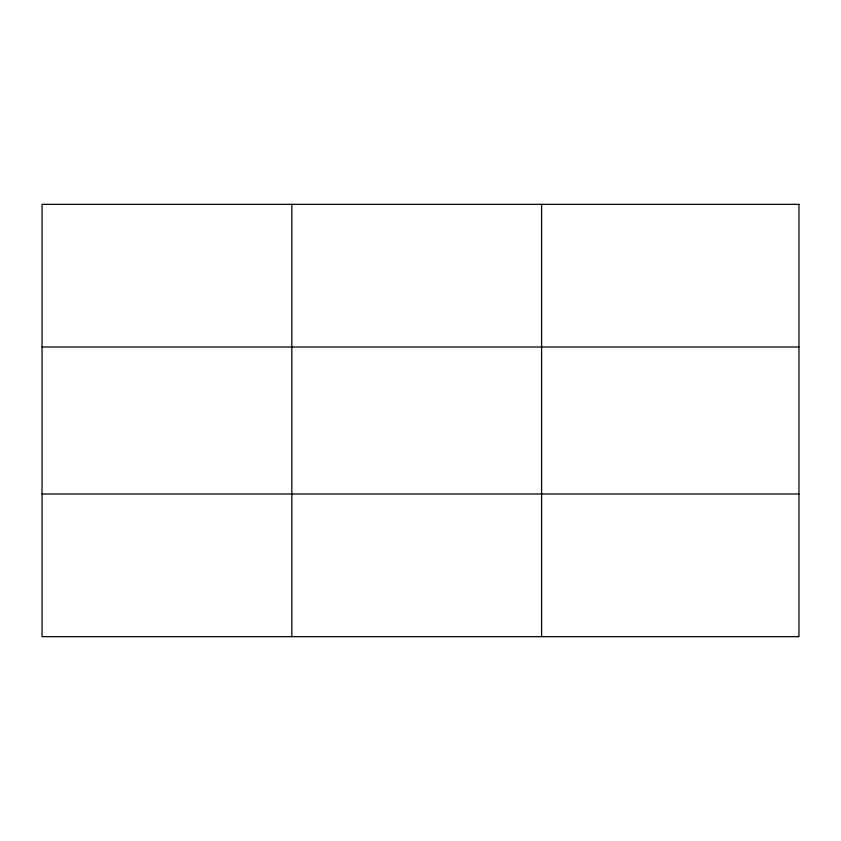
<?xml version="1.0" encoding="UTF-8"?>
<svg xmlns="http://www.w3.org/2000/svg" width="841" height="841" viewBox="0 0 841 841"><rect width="100%" height="100%" fill="white"/><g stroke="black" fill="none" stroke-linecap="round" stroke-linejoin="round"><path stroke-width="1.26" d="M291.827 636.658L291.827 204.342M541.604 636.658L541.604 204.342M42.05 347.007L798.95 347.007M42.05 493.993L798.95 493.993M798.95 204.342L798.95 636.658L42.05 636.658L42.05 204.342L798.95 204.342"/></g></svg>
